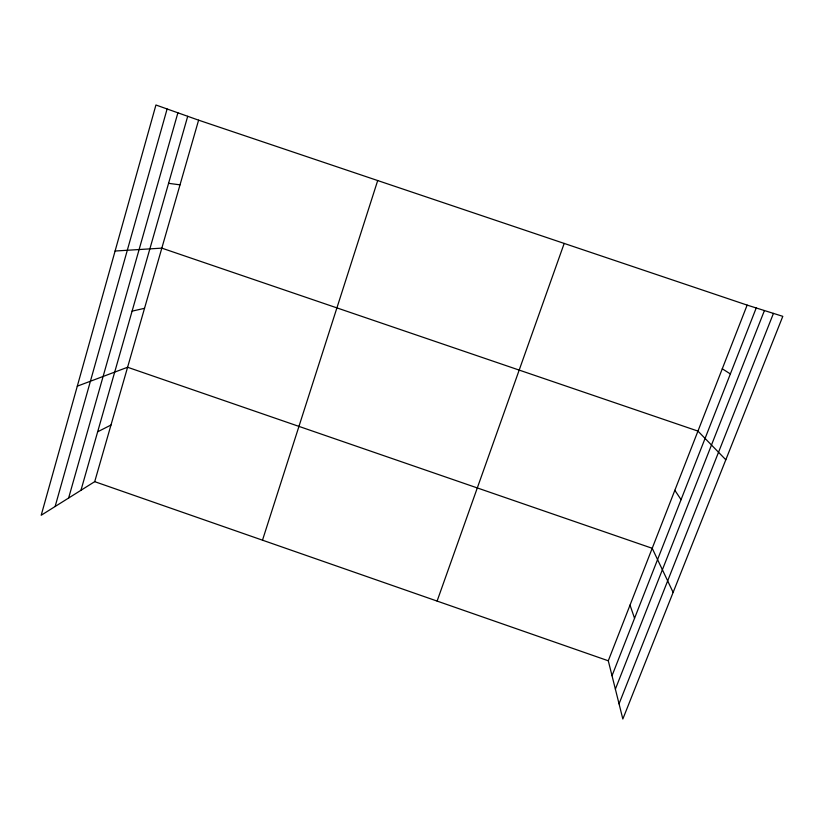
<?xml version="1.0" encoding="UTF-8"?>
<svg xmlns="http://www.w3.org/2000/svg" width="824" height="824" viewBox="0 0 824 824"><rect width="100%" height="100%" fill="white"/><g stroke="black" fill="none" stroke-linecap="round" stroke-linejoin="round"><path stroke-width="1.24" d="M55.126 506.502L167.107 108.974M68.619 498.036L177.891 112.806M80.958 490.29L187.707 116.297M94.709 481.659L198.605 120.17L155.932 104.998L41.2 515.247L94.709 481.659L608.287 660.786L622.841 719.002L782.8 316.334L747.141 305.107L198.605 120.17M262.495 540.184L377.701 180.549M437.101 601.077L564.193 243.43M608.287 660.786L747.141 305.107M612.026 675.721L756.226 307.97M615.374 689.142L764.425 310.555M619.051 703.82L773.448 313.388M97.644 431.807L110.983 425.029M77.302 386.168L127.586 367.257L652.206 548.29L673.136 592.404M132.087 311.142L144.53 308.31M115.092 251.021L161.823 248.137L697.949 431.096L725.82 459.771M168.58 183.33L180.023 184.844M722.277 368.792L730.363 373.931M674.846 490.301L681.067 499.653M630.02 605.104L634.552 618.268"/></g></svg>
